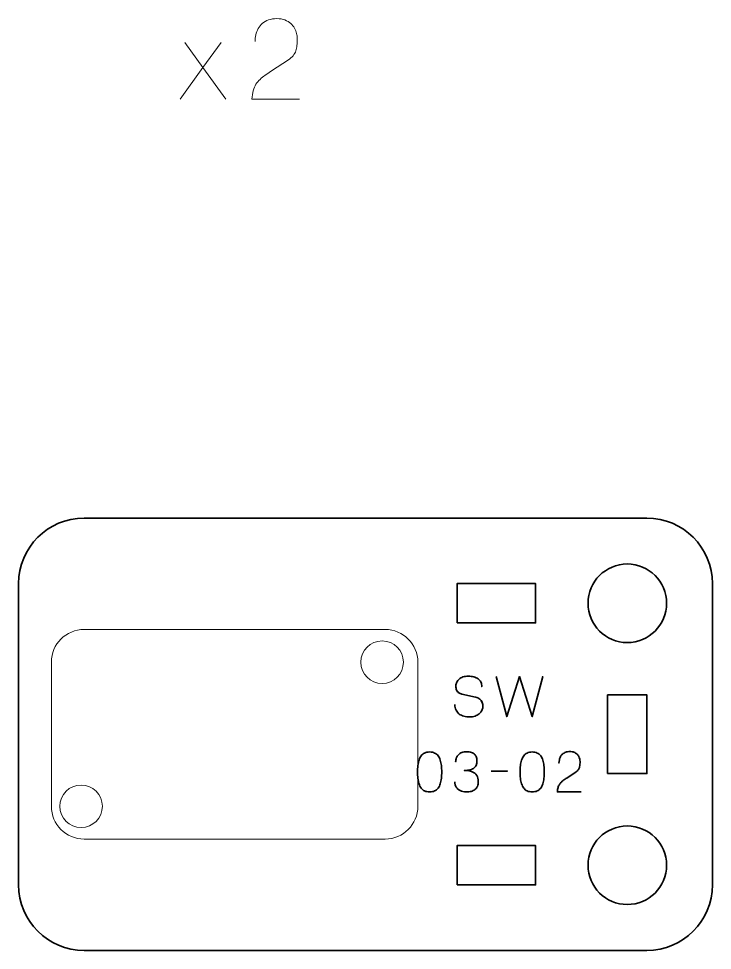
# Model space of a CAD drawing. Header units: centimetres. Extents: x -40 to 171, y -20 to 141.
# Drawn here: x 152.85 to 158.15, y 95.5 to 102.61 of the extents above; entities that cross this region are included whole.
import ezdxf

# ---------------------------------------------------------------- set-up
doc = ezdxf.new("R2010")
doc.units = ezdxf.units.CM
doc.header["$MEASUREMENT"] = 0
doc.layers.add('Layer 1', color=7, linetype='Continuous')

msp = doc.modelspace()

# ---------------------------------------------------------------- linework, layer by layer
at = {"layer": 'Layer 1', "color": 250, "lineweight": 35}
for points in [[(156.2, 98), (156.8, 98), (156.8, 98.3), (156.2, 98.3), (156.2, 98)], [(157.35, 96.85), (157.65, 96.85), (157.65, 97.45), (157.35, 97.45), (157.35, 96.85)], [(156.2, 96), (156.8, 96), (156.8, 96.3), (156.2, 96.3), (156.2, 96)]]:
    msp.add_lwpolyline(points, close=True, dxfattribs=at)
for centre in [(157.5, 98.15), (157.5, 96.15)]:
    msp.add_ellipse(centre, major_axis=(0, 0.3), ratio=1, dxfattribs=at)
at = {"layer": 'Layer 1', "color": 250, "lineweight": 20}
for centre in [(155.6272, 97.7), (153.3272, 96.6)]:
    msp.add_ellipse(centre, major_axis=(0, 0.1625), ratio=1, dxfattribs=at)
at = {"layer": 'Layer 1', "color": 30, "lineweight": 9}
for points, knots in [([(154.99604, 101.9982), (154.99604, 101.9982), (154.63282, 101.9982), (154.63282, 101.9982), (154.63282, 101.9982), (154.63353, 102.02275), (154.63663, 102.04448), (154.64185, 102.06311), (154.64185, 102.06311), (154.64721, 102.08174), (154.65441, 102.09811), (154.6633, 102.11222), (154.6633, 102.11222), (154.67233, 102.12633), (154.68263, 102.13889), (154.69435, 102.1499), (154.69435, 102.1499), (154.70606, 102.16104), (154.71862, 102.1712), (154.73216, 102.1808), (154.73216, 102.1808), (154.74571, 102.19025), (154.75968, 102.19971), (154.77421, 102.20902), (154.77421, 102.20902), (154.77421, 102.20902), (154.91899, 102.30554), (154.91899, 102.30554), (154.91899, 102.30554), (154.93381, 102.31598), (154.94538, 102.32741), (154.95357, 102.33969), (154.95357, 102.33969), (154.96189, 102.35197), (154.96768, 102.36495), (154.97121, 102.37864), (154.97121, 102.37864), (154.97459, 102.39218), (154.97671, 102.40615), (154.97742, 102.42026), (154.97742, 102.42026), (154.97812, 102.43452), (154.9784, 102.44877), (154.97826, 102.46302), (154.97826, 102.46302), (154.97826, 102.47473), (154.97671, 102.48729), (154.97361, 102.50084), (154.97361, 102.50084), (154.97036, 102.51425), (154.96528, 102.52765), (154.95808, 102.54092), (154.95808, 102.54092), (154.95089, 102.55418), (154.94129, 102.56632), (154.9293, 102.57732), (154.9293, 102.57732), (154.9173, 102.58819), (154.90248, 102.59694), (154.88485, 102.60357), (154.88485, 102.60357), (154.86721, 102.6102), (154.84646, 102.61359), (154.82247, 102.61373), (154.82247, 102.61373), (154.79834, 102.61359), (154.77704, 102.6102), (154.75869, 102.60371), (154.75869, 102.60371), (154.74035, 102.59722), (154.72468, 102.58819), (154.7117, 102.57676), (154.7117, 102.57676), (154.69872, 102.56533), (154.68828, 102.55206), (154.68009, 102.53725), (154.68009, 102.53725), (154.67191, 102.52243), (154.66598, 102.50663), (154.66217, 102.48997), (154.66217, 102.48997), (154.65836, 102.47332), (154.65653, 102.45639), (154.65653, 102.43932), (154.65653, 102.43932), (154.65653, 102.45639), (154.65836, 102.47332), (154.66217, 102.48997), (154.66217, 102.48997), (154.66598, 102.50663), (154.67191, 102.52243), (154.68009, 102.53725), (154.68009, 102.53725), (154.68828, 102.55206), (154.69872, 102.56533), (154.7117, 102.57676), (154.7117, 102.57676), (154.72468, 102.58819), (154.74035, 102.59722), (154.75869, 102.60371), (154.75869, 102.60371), (154.77704, 102.6102), (154.79834, 102.61359), (154.82247, 102.61373), (154.82247, 102.61373), (154.84646, 102.61359), (154.86721, 102.6102), (154.88485, 102.60357), (154.88485, 102.60357), (154.90248, 102.59694), (154.9173, 102.58819), (154.9293, 102.57732), (154.9293, 102.57732), (154.94129, 102.56632), (154.95089, 102.55418), (154.95808, 102.54092), (154.95808, 102.54092), (154.96528, 102.52765), (154.97036, 102.51425), (154.97361, 102.50084), (154.97361, 102.50084), (154.97671, 102.48729), (154.97826, 102.47473), (154.97826, 102.46302), (154.97826, 102.46302), (154.9784, 102.44877), (154.97812, 102.43452), (154.97742, 102.42026), (154.97742, 102.42026), (154.97671, 102.40615), (154.97459, 102.39218), (154.97121, 102.37864), (154.97121, 102.37864), (154.96768, 102.36495), (154.96189, 102.35197), (154.95357, 102.33969), (154.95357, 102.33969), (154.94538, 102.32741), (154.93381, 102.31598), (154.91899, 102.30554), (154.91899, 102.30554), (154.91899, 102.30554), (154.77421, 102.20902), (154.77421, 102.20902), (154.77421, 102.20902), (154.75968, 102.19971), (154.74571, 102.19025), (154.73216, 102.1808), (154.73216, 102.1808), (154.71862, 102.1712), (154.70606, 102.16104), (154.69435, 102.1499), (154.69435, 102.1499), (154.68263, 102.13889), (154.67233, 102.12633), (154.6633, 102.11222), (154.6633, 102.11222), (154.65441, 102.09811), (154.64721, 102.08174), (154.64185, 102.06311), (154.64185, 102.06311), (154.63663, 102.04448), (154.63353, 102.02275), (154.63282, 101.9982), (154.63282, 101.9982), (154.63282, 101.9982), (154.99604, 101.9982), (154.99604, 101.9982)], [0, 0, 0, 0, 0.0238095, 0.0238095, 0.0238095, 0.0238095, 0.047619, 0.047619, 0.047619, 0.047619, 0.0714286, 0.0714286, 0.0714286, 0.0714286, 0.0952381, 0.0952381, 0.0952381, 0.0952381, 0.1190476, 0.1190476, 0.1190476, 0.1190476, 0.1428571, 0.1428571, 0.1428571, 0.1428571, 0.1666667, 0.1666667, 0.1666667, 0.1666667, 0.1904762, 0.1904762, 0.1904762, 0.1904762, 0.2142857, 0.2142857, 0.2142857, 0.2142857, 0.2380952, 0.2380952, 0.2380952, 0.2380952, 0.2619048, 0.2619048, 0.2619048, 0.2619048, 0.2857143, 0.2857143, 0.2857143, 0.2857143, 0.3095238, 0.3095238, 0.3095238, 0.3095238, 0.3333333, 0.3333333, 0.3333333, 0.3333333, 0.3571429, 0.3571429, 0.3571429, 0.3571429, 0.3809524, 0.3809524, 0.3809524, 0.3809524, 0.4047619, 0.4047619, 0.4047619, 0.4047619, 0.4285714, 0.4285714, 0.4285714, 0.4285714, 0.452381, 0.452381, 0.452381, 0.452381, 0.4761905, 0.4761905, 0.4761905, 0.4761905, 0.5, 0.5, 0.5, 0.5, 0.5238095, 0.5238095, 0.5238095, 0.5238095, 0.547619, 0.547619, 0.547619, 0.547619, 0.5714286, 0.5714286, 0.5714286, 0.5714286, 0.5952381, 0.5952381, 0.5952381, 0.5952381, 0.6190476, 0.6190476, 0.6190476, 0.6190476, 0.6428571, 0.6428571, 0.6428571, 0.6428571, 0.6666667, 0.6666667, 0.6666667, 0.6666667, 0.6904762, 0.6904762, 0.6904762, 0.6904762, 0.7142857, 0.7142857, 0.7142857, 0.7142857, 0.7380952, 0.7380952, 0.7380952, 0.7380952, 0.7619048, 0.7619048, 0.7619048, 0.7619048, 0.7857143, 0.7857143, 0.7857143, 0.7857143, 0.8095238, 0.8095238, 0.8095238, 0.8095238, 0.8333333, 0.8333333, 0.8333333, 0.8333333, 0.8571429, 0.8571429, 0.8571429, 0.8571429, 0.8809524, 0.8809524, 0.8809524, 0.8809524, 0.9047619, 0.9047619, 0.9047619, 0.9047619, 0.9285714, 0.9285714, 0.9285714, 0.9285714, 0.952381, 0.952381, 0.952381, 0.952381, 0.9761905, 0.9761905, 0.9761905, 0.9761905, 1, 1, 1, 1]), ([(154.08333, 101.9982), (154.08333, 101.9982), (154.25774, 102.24035), (154.25774, 102.24035), (154.25774, 102.24035), (154.25774, 102.24035), (154.11889, 102.43254), (154.11889, 102.43254), (154.11889, 102.43254), (154.11889, 102.43254), (154.25774, 102.24035), (154.25774, 102.24035), (154.25774, 102.24035), (154.25774, 102.24035), (154.39744, 102.43254), (154.39744, 102.43254), (154.39744, 102.43254), (154.39744, 102.43254), (154.25774, 102.24035), (154.25774, 102.24035), (154.25774, 102.24035), (154.25774, 102.24035), (154.43301, 101.9982), (154.43301, 101.9982), (154.43301, 101.9982), (154.43301, 101.9982), (154.25774, 102.24035), (154.25774, 102.24035), (154.25774, 102.24035), (154.25774, 102.24035), (154.08333, 101.9982), (154.08333, 101.9982)], [0, 0, 0, 0, 0.125, 0.125, 0.125, 0.125, 0.25, 0.25, 0.25, 0.25, 0.375, 0.375, 0.375, 0.375, 0.5, 0.5, 0.5, 0.5, 0.625, 0.625, 0.625, 0.625, 0.75, 0.75, 0.75, 0.75, 0.875, 0.875, 0.875, 0.875, 1, 1, 1, 1])]:
    msp.add_open_spline(points, degree=3, knots=knots, dxfattribs=at)
at = {"layer": 'Layer 1', "color": 250, "lineweight": 35}
msp.add_open_spline([(152.85, 96), (152.85, 96), (152.85, 98.3), (152.85, 98.3), (152.85, 98.3), (152.85, 98.57609), (153.07391, 98.8), (153.35, 98.8), (153.35, 98.8), (153.35, 98.8), (157.65, 98.8), (157.65, 98.8), (157.65, 98.8), (157.92609, 98.8), (158.15, 98.57609), (158.15, 98.3), (158.15, 98.3), (158.15, 98.3), (158.15, 96), (158.15, 96), (158.15, 96), (158.15, 95.72391), (157.92609, 95.5), (157.65, 95.5), (157.65, 95.5), (157.65, 95.5), (153.35, 95.5), (153.35, 95.5), (153.35, 95.5), (153.07391, 95.5), (152.85, 95.72391), (152.85, 96)], degree=3, knots=[0, 0, 0, 0, 0.125, 0.125, 0.125, 0.125, 0.25, 0.25, 0.25, 0.25, 0.375, 0.375, 0.375, 0.375, 0.5, 0.5, 0.5, 0.5, 0.625, 0.625, 0.625, 0.625, 0.75, 0.75, 0.75, 0.75, 0.875, 0.875, 0.875, 0.875, 1, 1, 1, 1], dxfattribs=at)
at = {"layer": 'Layer 1', "color": 30, "lineweight": 20}
msp.add_open_spline([(153.35, 96.35), (153.21195, 96.35), (153.1, 96.46195), (153.1, 96.6), (153.1, 96.6), (153.1, 96.6), (153.1, 97.7), (153.1, 97.7), (153.1, 97.7), (153.1, 97.83805), (153.21195, 97.95), (153.35, 97.95), (153.35, 97.95), (153.35, 97.95), (155.65, 97.95), (155.65, 97.95), (155.65, 97.95), (155.78805, 97.95), (155.9, 97.83805), (155.9, 97.7), (155.9, 97.7), (155.9, 97.7), (155.9, 96.6), (155.9, 96.6), (155.9, 96.6), (155.9, 96.46195), (155.78805, 96.35), (155.65, 96.35), (155.65, 96.35), (155.65, 96.35), (153.35, 96.35), (153.35, 96.35)], degree=3, knots=[0, 0, 0, 0, 0.125, 0.125, 0.125, 0.125, 0.25, 0.25, 0.25, 0.25, 0.375, 0.375, 0.375, 0.375, 0.5, 0.5, 0.5, 0.5, 0.625, 0.625, 0.625, 0.625, 0.75, 0.75, 0.75, 0.75, 0.875, 0.875, 0.875, 0.875, 1, 1, 1, 1], dxfattribs=at)
at = {"layer": 'Layer 1', "color": 30, "lineweight": 35}
for points, knots in [([(156.18296, 97.37737), (156.1831, 97.3605), (156.18606, 97.34604), (156.19199, 97.33397), (156.19199, 97.33397), (156.19785, 97.32198), (156.20603, 97.31217), (156.21633, 97.30455), (156.21633, 97.30455), (156.2267, 97.297), (156.23863, 97.29143), (156.2521, 97.28783), (156.2521, 97.28783), (156.26551, 97.2843), (156.2799, 97.28254), (156.29514, 97.28254), (156.29514, 97.28254), (156.31052, 97.28261), (156.32435, 97.28487), (156.3367, 97.28917), (156.3367, 97.28917), (156.34898, 97.29348), (156.35949, 97.29926), (156.36831, 97.30653), (156.36831, 97.30653), (156.37706, 97.3138), (156.38383, 97.32191), (156.38863, 97.33094), (156.38863, 97.33094), (156.39343, 97.33997), (156.39597, 97.34921), (156.39632, 97.35874), (156.39632, 97.35874), (156.39674, 97.37123), (156.39491, 97.38266), (156.39089, 97.39296), (156.39089, 97.39296), (156.38686, 97.40326), (156.38065, 97.41187), (156.37226, 97.41892), (156.37226, 97.41892), (156.36393, 97.42598), (156.35342, 97.43092), (156.34086, 97.43367), (156.34086, 97.43367), (156.34086, 97.43367), (156.23715, 97.45611), (156.23715, 97.45611), (156.23715, 97.45611), (156.22741, 97.45815), (156.21901, 97.46161), (156.2121, 97.46641), (156.2121, 97.46641), (156.20518, 97.47127), (156.19982, 97.47798), (156.19615, 97.48659), (156.19615, 97.48659), (156.19248, 97.49512), (156.19058, 97.50599), (156.19058, 97.51918), (156.19058, 97.51918), (156.19058, 97.5292), (156.19263, 97.53865), (156.19679, 97.54754), (156.19679, 97.54754), (156.20088, 97.55643), (156.20695, 97.56427), (156.21492, 97.57118), (156.21492, 97.57118), (156.22289, 97.57802), (156.23277, 97.58339), (156.24448, 97.58727), (156.24448, 97.58727), (156.25627, 97.59122), (156.26974, 97.59319), (156.28498, 97.59326), (156.28498, 97.59326), (156.30029, 97.59326), (156.31433, 97.5915), (156.32717, 97.58797), (156.32717, 97.58797), (156.33994, 97.58444), (156.35102, 97.57936), (156.36033, 97.57259), (156.36033, 97.57259), (156.36965, 97.56582), (156.37684, 97.55749), (156.38178, 97.54776), (156.38178, 97.54776), (156.38672, 97.53795), (156.38905, 97.52673), (156.3887, 97.5141), (156.3887, 97.5141), (156.38905, 97.52673), (156.38672, 97.53795), (156.38178, 97.54776), (156.38178, 97.54776), (156.37684, 97.55749), (156.36965, 97.56582), (156.36033, 97.57259), (156.36033, 97.57259), (156.35102, 97.57936), (156.33994, 97.58444), (156.32717, 97.58797), (156.32717, 97.58797), (156.31433, 97.5915), (156.30029, 97.59326), (156.28498, 97.59326), (156.28498, 97.59326), (156.26974, 97.59319), (156.25627, 97.59122), (156.24448, 97.58727), (156.24448, 97.58727), (156.23277, 97.58339), (156.22289, 97.57802), (156.21492, 97.57118), (156.21492, 97.57118), (156.20695, 97.56427), (156.20088, 97.55643), (156.19679, 97.54754), (156.19679, 97.54754), (156.19263, 97.53865), (156.19058, 97.5292), (156.19058, 97.51918), (156.19058, 97.51918), (156.19058, 97.50599), (156.19241, 97.49512), (156.19594, 97.48666), (156.19594, 97.48666), (156.19954, 97.47812), (156.20483, 97.47149), (156.21175, 97.46662), (156.21175, 97.46662), (156.21866, 97.46182), (156.22713, 97.45829), (156.23715, 97.45611), (156.23715, 97.45611), (156.23715, 97.45611), (156.34086, 97.43367), (156.34086, 97.43367), (156.34086, 97.43367), (156.3537, 97.43092), (156.36429, 97.42598), (156.37261, 97.41892), (156.37261, 97.41892), (156.38101, 97.41187), (156.38715, 97.40326), (156.3911, 97.39296), (156.3911, 97.39296), (156.39498, 97.38266), (156.39674, 97.37123), (156.39632, 97.35874), (156.39632, 97.35874), (156.39597, 97.34921), (156.39343, 97.33997), (156.38863, 97.33094), (156.38863, 97.33094), (156.38383, 97.32191), (156.37706, 97.3138), (156.36831, 97.30653), (156.36831, 97.30653), (156.35949, 97.29926), (156.34898, 97.29348), (156.3367, 97.28917), (156.3367, 97.28917), (156.32435, 97.28487), (156.31052, 97.28261), (156.29514, 97.28254), (156.29514, 97.28254), (156.2799, 97.28254), (156.26551, 97.2843), (156.2521, 97.28783), (156.2521, 97.28783), (156.23863, 97.29143), (156.2267, 97.297), (156.21633, 97.30455), (156.21633, 97.30455), (156.20603, 97.31217), (156.19785, 97.32198), (156.19199, 97.33397), (156.19199, 97.33397), (156.18606, 97.34604), (156.1831, 97.3605), (156.18296, 97.37737)], [0, 0, 0, 0, 0.0217391, 0.0217391, 0.0217391, 0.0217391, 0.0434783, 0.0434783, 0.0434783, 0.0434783, 0.0652174, 0.0652174, 0.0652174, 0.0652174, 0.0869565, 0.0869565, 0.0869565, 0.0869565, 0.1086957, 0.1086957, 0.1086957, 0.1086957, 0.1304348, 0.1304348, 0.1304348, 0.1304348, 0.1521739, 0.1521739, 0.1521739, 0.1521739, 0.173913, 0.173913, 0.173913, 0.173913, 0.1956522, 0.1956522, 0.1956522, 0.1956522, 0.2173913, 0.2173913, 0.2173913, 0.2173913, 0.2391304, 0.2391304, 0.2391304, 0.2391304, 0.2608696, 0.2608696, 0.2608696, 0.2608696, 0.2826087, 0.2826087, 0.2826087, 0.2826087, 0.3043478, 0.3043478, 0.3043478, 0.3043478, 0.326087, 0.326087, 0.326087, 0.326087, 0.3478261, 0.3478261, 0.3478261, 0.3478261, 0.3695652, 0.3695652, 0.3695652, 0.3695652, 0.3913043, 0.3913043, 0.3913043, 0.3913043, 0.4130435, 0.4130435, 0.4130435, 0.4130435, 0.4347826, 0.4347826, 0.4347826, 0.4347826, 0.4565217, 0.4565217, 0.4565217, 0.4565217, 0.4782609, 0.4782609, 0.4782609, 0.4782609, 0.5, 0.5, 0.5, 0.5, 0.5217391, 0.5217391, 0.5217391, 0.5217391, 0.5434783, 0.5434783, 0.5434783, 0.5434783, 0.5652174, 0.5652174, 0.5652174, 0.5652174, 0.5869565, 0.5869565, 0.5869565, 0.5869565, 0.6086957, 0.6086957, 0.6086957, 0.6086957, 0.6304348, 0.6304348, 0.6304348, 0.6304348, 0.6521739, 0.6521739, 0.6521739, 0.6521739, 0.673913, 0.673913, 0.673913, 0.673913, 0.6956522, 0.6956522, 0.6956522, 0.6956522, 0.7173913, 0.7173913, 0.7173913, 0.7173913, 0.7391304, 0.7391304, 0.7391304, 0.7391304, 0.7608696, 0.7608696, 0.7608696, 0.7608696, 0.7826087, 0.7826087, 0.7826087, 0.7826087, 0.8043478, 0.8043478, 0.8043478, 0.8043478, 0.826087, 0.826087, 0.826087, 0.826087, 0.8478261, 0.8478261, 0.8478261, 0.8478261, 0.8695652, 0.8695652, 0.8695652, 0.8695652, 0.8913043, 0.8913043, 0.8913043, 0.8913043, 0.9130435, 0.9130435, 0.9130435, 0.9130435, 0.9347826, 0.9347826, 0.9347826, 0.9347826, 0.9565217, 0.9565217, 0.9565217, 0.9565217, 0.9782609, 0.9782609, 0.9782609, 0.9782609, 1, 1, 1, 1]), ([(156.49919, 97.5903), (156.49919, 97.5903), (156.57962, 97.28508), (156.57962, 97.28508), (156.57962, 97.28508), (156.57962, 97.28508), (156.67656, 97.5903), (156.67656, 97.5903), (156.67656, 97.5903), (156.67656, 97.5903), (156.77351, 97.28508), (156.77351, 97.28508), (156.77351, 97.28508), (156.77351, 97.28508), (156.85394, 97.5903), (156.85394, 97.5903), (156.85394, 97.5903), (156.85394, 97.5903), (156.77351, 97.28508), (156.77351, 97.28508), (156.77351, 97.28508), (156.77351, 97.28508), (156.67656, 97.5903), (156.67656, 97.5903), (156.67656, 97.5903), (156.67656, 97.5903), (156.57962, 97.28508), (156.57962, 97.28508), (156.57962, 97.28508), (156.57962, 97.28508), (156.49919, 97.5903), (156.49919, 97.5903)], [0, 0, 0, 0, 0.125, 0.125, 0.125, 0.125, 0.25, 0.25, 0.25, 0.25, 0.375, 0.375, 0.375, 0.375, 0.5, 0.5, 0.5, 0.5, 0.625, 0.625, 0.625, 0.625, 0.75, 0.75, 0.75, 0.75, 0.875, 0.875, 0.875, 0.875, 1, 1, 1, 1]), ([(155.99014, 96.70977), (156.00495, 96.70984), (156.01772, 96.71245), (156.02838, 96.71753), (156.02838, 96.71753), (156.03896, 96.72261), (156.04778, 96.72988), (156.05483, 96.73912), (156.05483, 96.73912), (156.06182, 96.74843), (156.06732, 96.75944), (156.07141, 96.77214), (156.07141, 96.77214), (156.07544, 96.78484), (156.07833, 96.79874), (156.07995, 96.81398), (156.07995, 96.81398), (156.08165, 96.82922), (156.08249, 96.84524), (156.08242, 96.86217), (156.08242, 96.86217), (156.08249, 96.87903), (156.08165, 96.89505), (156.07995, 96.91022), (156.07995, 96.91022), (156.07833, 96.92539), (156.07544, 96.93936), (156.07141, 96.95206), (156.07141, 96.95206), (156.06732, 96.96469), (156.06182, 96.97569), (156.05483, 96.98508), (156.05483, 96.98508), (156.04778, 96.99439), (156.03896, 97.00166), (156.02838, 97.00674), (156.02838, 97.00674), (156.01772, 97.01189), (156.00495, 97.0145), (155.99014, 97.01457), (155.99014, 97.01457), (155.97532, 97.0145), (155.96255, 97.01189), (155.95189, 97.00674), (155.95189, 97.00674), (155.94131, 97.00166), (155.93249, 96.99439), (155.92544, 96.98508), (155.92544, 96.98508), (155.91845, 96.97569), (155.91295, 96.96469), (155.90886, 96.95206), (155.90886, 96.95206), (155.90483, 96.93936), (155.90194, 96.92539), (155.90032, 96.91022), (155.90032, 96.91022), (155.89863, 96.89505), (155.89778, 96.87903), (155.89785, 96.86217), (155.89785, 96.86217), (155.89778, 96.84524), (155.89863, 96.82922), (155.90032, 96.81398), (155.90032, 96.81398), (155.90194, 96.79874), (155.90483, 96.78484), (155.90886, 96.77214), (155.90886, 96.77214), (155.91295, 96.75944), (155.91845, 96.74843), (155.92544, 96.73912), (155.92544, 96.73912), (155.93249, 96.72988), (155.94131, 96.72261), (155.95189, 96.71753), (155.95189, 96.71753), (155.96255, 96.71245), (155.97532, 96.70984), (155.99014, 96.70977)], [0, 0, 0, 0, 0.05, 0.05, 0.05, 0.05, 0.1, 0.1, 0.1, 0.1, 0.15, 0.15, 0.15, 0.15, 0.2, 0.2, 0.2, 0.2, 0.25, 0.25, 0.25, 0.25, 0.3, 0.3, 0.3, 0.3, 0.35, 0.35, 0.35, 0.35, 0.4, 0.4, 0.4, 0.4, 0.45, 0.45, 0.45, 0.45, 0.5, 0.5, 0.5, 0.5, 0.55, 0.55, 0.55, 0.55, 0.6, 0.6, 0.6, 0.6, 0.65, 0.65, 0.65, 0.65, 0.7, 0.7, 0.7, 0.7, 0.75, 0.75, 0.75, 0.75, 0.8, 0.8, 0.8, 0.8, 0.85, 0.85, 0.85, 0.85, 0.9, 0.9, 0.9, 0.9, 0.95, 0.95, 0.95, 0.95, 1, 1, 1, 1]), ([(155.99014, 96.70977), (156.00495, 96.70984), (156.01772, 96.71245), (156.02838, 96.71753), (156.02838, 96.71753), (156.03896, 96.72261), (156.04778, 96.72988), (156.05483, 96.73912), (156.05483, 96.73912), (156.06182, 96.74843), (156.06732, 96.75944), (156.07141, 96.77214), (156.07141, 96.77214), (156.07544, 96.78484), (156.07833, 96.79874), (156.07995, 96.81398), (156.07995, 96.81398), (156.08165, 96.82922), (156.08249, 96.84524), (156.08242, 96.86217), (156.08242, 96.86217), (156.08249, 96.87903), (156.08165, 96.89505), (156.07995, 96.91022), (156.07995, 96.91022), (156.07833, 96.92539), (156.07544, 96.93936), (156.07141, 96.95206), (156.07141, 96.95206), (156.06732, 96.96469), (156.06182, 96.97569), (156.05483, 96.98508), (156.05483, 96.98508), (156.04778, 96.99439), (156.03896, 97.00166), (156.02838, 97.00674), (156.02838, 97.00674), (156.01772, 97.01189), (156.00495, 97.0145), (155.99014, 97.01457), (155.99014, 97.01457), (155.97532, 97.0145), (155.96255, 97.01189), (155.95189, 97.00674), (155.95189, 97.00674), (155.94131, 97.00166), (155.93249, 96.99439), (155.92544, 96.98508), (155.92544, 96.98508), (155.91845, 96.97569), (155.91295, 96.96469), (155.90886, 96.95206), (155.90886, 96.95206), (155.90483, 96.93936), (155.90194, 96.92539), (155.90032, 96.91022), (155.90032, 96.91022), (155.89863, 96.89505), (155.89778, 96.87903), (155.89785, 96.86217), (155.89785, 96.86217), (155.89778, 96.84524), (155.89863, 96.82922), (155.90032, 96.81398), (155.90032, 96.81398), (155.90194, 96.79874), (155.90483, 96.78484), (155.90886, 96.77214), (155.90886, 96.77214), (155.91295, 96.75944), (155.91845, 96.74843), (155.92544, 96.73912), (155.92544, 96.73912), (155.93249, 96.72988), (155.94131, 96.72261), (155.95189, 96.71753), (155.95189, 96.71753), (155.96255, 96.71245), (155.97532, 96.70984), (155.99014, 96.70977)], [0, 0, 0, 0, 0.05, 0.05, 0.05, 0.05, 0.1, 0.1, 0.1, 0.1, 0.15, 0.15, 0.15, 0.15, 0.2, 0.2, 0.2, 0.2, 0.25, 0.25, 0.25, 0.25, 0.3, 0.3, 0.3, 0.3, 0.35, 0.35, 0.35, 0.35, 0.4, 0.4, 0.4, 0.4, 0.45, 0.45, 0.45, 0.45, 0.5, 0.5, 0.5, 0.5, 0.55, 0.55, 0.55, 0.55, 0.6, 0.6, 0.6, 0.6, 0.65, 0.65, 0.65, 0.65, 0.7, 0.7, 0.7, 0.7, 0.75, 0.75, 0.75, 0.75, 0.8, 0.8, 0.8, 0.8, 0.85, 0.85, 0.85, 0.85, 0.9, 0.9, 0.9, 0.9, 0.95, 0.95, 0.95, 0.95, 1, 1, 1, 1]), ([(156.18275, 96.78639), (156.18282, 96.77115), (156.18635, 96.75789), (156.19333, 96.74639), (156.19333, 96.74639), (156.20032, 96.73496), (156.21027, 96.726), (156.22325, 96.71958), (156.22325, 96.71958), (156.23623, 96.71316), (156.25182, 96.70991), (156.26996, 96.70977), (156.26996, 96.70977), (156.28357, 96.70977), (156.29592, 96.71118), (156.30714, 96.71414), (156.30714, 96.71414), (156.31829, 96.71711), (156.32788, 96.72169), (156.336, 96.72797), (156.336, 96.72797), (156.34411, 96.73425), (156.35032, 96.74237), (156.35476, 96.75224), (156.35476, 96.75224), (156.35914, 96.76219), (156.36132, 96.77412), (156.36139, 96.78809), (156.36139, 96.78809), (156.36147, 96.80671), (156.35766, 96.82245), (156.35011, 96.83522), (156.35011, 96.83522), (156.34256, 96.84799), (156.33084, 96.85758), (156.31511, 96.86414), (156.31511, 96.86414), (156.29938, 96.87071), (156.2792, 96.87402), (156.25472, 96.87402), (156.25472, 96.87402), (156.27299, 96.87395), (156.2883, 96.87564), (156.30079, 96.8791), (156.30079, 96.8791), (156.31321, 96.88256), (156.32315, 96.88743), (156.33063, 96.89378), (156.33063, 96.89378), (156.33811, 96.90006), (156.34354, 96.90754), (156.34679, 96.91614), (156.34679, 96.91614), (156.35011, 96.92468), (156.35173, 96.93406), (156.35166, 96.94429), (156.35166, 96.94429), (156.35173, 96.95453), (156.35032, 96.96398), (156.3475, 96.97273), (156.3475, 96.97273), (156.34474, 96.98148), (156.34023, 96.98917), (156.33409, 96.99573), (156.33409, 96.99573), (156.32795, 97.00229), (156.31984, 97.00744), (156.30989, 97.01111), (156.30989, 97.01111), (156.29987, 97.01478), (156.28766, 97.01661), (156.27334, 97.01668), (156.27334, 97.01668), (156.25909, 97.01661), (156.2466, 97.0145), (156.23602, 97.0104), (156.23602, 97.0104), (156.22536, 97.00631), (156.21662, 97.00074), (156.20956, 96.99361), (156.20956, 96.99361), (156.20258, 96.98649), (156.19735, 96.97837), (156.1939, 96.9692), (156.1939, 96.9692), (156.19037, 96.96003), (156.18868, 96.95029), (156.18868, 96.94006), (156.18868, 96.94006), (156.18868, 96.95029), (156.19037, 96.96003), (156.1939, 96.9692), (156.1939, 96.9692), (156.19735, 96.97837), (156.20258, 96.98649), (156.20956, 96.99361), (156.20956, 96.99361), (156.21662, 97.00074), (156.22536, 97.00631), (156.23602, 97.0104), (156.23602, 97.0104), (156.2466, 97.0145), (156.25909, 97.01661), (156.27334, 97.01668), (156.27334, 97.01668), (156.28766, 97.01661), (156.29987, 97.01478), (156.30989, 97.01111), (156.30989, 97.01111), (156.31984, 97.00744), (156.32795, 97.00229), (156.33409, 96.99573), (156.33409, 96.99573), (156.34023, 96.98917), (156.34474, 96.98148), (156.3475, 96.97273), (156.3475, 96.97273), (156.35032, 96.96398), (156.35173, 96.95453), (156.35166, 96.94429), (156.35166, 96.94429), (156.35173, 96.93406), (156.35011, 96.92468), (156.34679, 96.91614), (156.34679, 96.91614), (156.34354, 96.90754), (156.33811, 96.90006), (156.33063, 96.89378), (156.33063, 96.89378), (156.32315, 96.88743), (156.31321, 96.88256), (156.30079, 96.8791), (156.30079, 96.8791), (156.2883, 96.87564), (156.27299, 96.87395), (156.25472, 96.87402), (156.25472, 96.87402), (156.2792, 96.87402), (156.29938, 96.87071), (156.31511, 96.86414), (156.31511, 96.86414), (156.33084, 96.85758), (156.34256, 96.84799), (156.35011, 96.83522), (156.35011, 96.83522), (156.35766, 96.82245), (156.36147, 96.80671), (156.36139, 96.78809), (156.36139, 96.78809), (156.36132, 96.77412), (156.35914, 96.76219), (156.35476, 96.75224), (156.35476, 96.75224), (156.35032, 96.74237), (156.34411, 96.73425), (156.336, 96.72797), (156.336, 96.72797), (156.32788, 96.72169), (156.31829, 96.71711), (156.30714, 96.71414), (156.30714, 96.71414), (156.29592, 96.71118), (156.28357, 96.70977), (156.26996, 96.70977), (156.26996, 96.70977), (156.25182, 96.70991), (156.23623, 96.71316), (156.22325, 96.71958), (156.22325, 96.71958), (156.21027, 96.726), (156.20032, 96.73496), (156.19333, 96.74639), (156.19333, 96.74639), (156.18635, 96.75789), (156.18282, 96.77115), (156.18275, 96.78639)], [0, 0, 0, 0, 0.0227273, 0.0227273, 0.0227273, 0.0227273, 0.0454545, 0.0454545, 0.0454545, 0.0454545, 0.0681818, 0.0681818, 0.0681818, 0.0681818, 0.0909091, 0.0909091, 0.0909091, 0.0909091, 0.1136364, 0.1136364, 0.1136364, 0.1136364, 0.1363636, 0.1363636, 0.1363636, 0.1363636, 0.1590909, 0.1590909, 0.1590909, 0.1590909, 0.1818182, 0.1818182, 0.1818182, 0.1818182, 0.2045455, 0.2045455, 0.2045455, 0.2045455, 0.2272727, 0.2272727, 0.2272727, 0.2272727, 0.25, 0.25, 0.25, 0.25, 0.2727273, 0.2727273, 0.2727273, 0.2727273, 0.2954545, 0.2954545, 0.2954545, 0.2954545, 0.3181818, 0.3181818, 0.3181818, 0.3181818, 0.3409091, 0.3409091, 0.3409091, 0.3409091, 0.3636364, 0.3636364, 0.3636364, 0.3636364, 0.3863636, 0.3863636, 0.3863636, 0.3863636, 0.4090909, 0.4090909, 0.4090909, 0.4090909, 0.4318182, 0.4318182, 0.4318182, 0.4318182, 0.4545455, 0.4545455, 0.4545455, 0.4545455, 0.4772727, 0.4772727, 0.4772727, 0.4772727, 0.5, 0.5, 0.5, 0.5, 0.5227273, 0.5227273, 0.5227273, 0.5227273, 0.5454545, 0.5454545, 0.5454545, 0.5454545, 0.5681818, 0.5681818, 0.5681818, 0.5681818, 0.5909091, 0.5909091, 0.5909091, 0.5909091, 0.6136364, 0.6136364, 0.6136364, 0.6136364, 0.6363636, 0.6363636, 0.6363636, 0.6363636, 0.6590909, 0.6590909, 0.6590909, 0.6590909, 0.6818182, 0.6818182, 0.6818182, 0.6818182, 0.7045455, 0.7045455, 0.7045455, 0.7045455, 0.7272727, 0.7272727, 0.7272727, 0.7272727, 0.75, 0.75, 0.75, 0.75, 0.7727273, 0.7727273, 0.7727273, 0.7727273, 0.7954545, 0.7954545, 0.7954545, 0.7954545, 0.8181818, 0.8181818, 0.8181818, 0.8181818, 0.8409091, 0.8409091, 0.8409091, 0.8409091, 0.8636364, 0.8636364, 0.8636364, 0.8636364, 0.8863636, 0.8863636, 0.8863636, 0.8863636, 0.9090909, 0.9090909, 0.9090909, 0.9090909, 0.9318182, 0.9318182, 0.9318182, 0.9318182, 0.9545455, 0.9545455, 0.9545455, 0.9545455, 0.9772727, 0.9772727, 0.9772727, 0.9772727, 1, 1, 1, 1]), ([(156.77372, 96.70977), (156.78853, 96.70984), (156.8013, 96.71245), (156.81196, 96.71753), (156.81196, 96.71753), (156.82254, 96.72261), (156.83136, 96.72988), (156.83841, 96.73912), (156.83841, 96.73912), (156.8454, 96.74843), (156.8509, 96.75944), (156.85499, 96.77214), (156.85499, 96.77214), (156.85902, 96.78484), (156.86191, 96.79874), (156.86353, 96.81398), (156.86353, 96.81398), (156.86523, 96.82922), (156.86607, 96.84524), (156.866, 96.86217), (156.866, 96.86217), (156.86607, 96.87903), (156.86523, 96.89505), (156.86353, 96.91022), (156.86353, 96.91022), (156.86191, 96.92539), (156.85902, 96.93936), (156.85499, 96.95206), (156.85499, 96.95206), (156.8509, 96.96469), (156.8454, 96.97569), (156.83841, 96.98508), (156.83841, 96.98508), (156.83136, 96.99439), (156.82254, 97.00166), (156.81196, 97.00674), (156.81196, 97.00674), (156.8013, 97.01189), (156.78853, 97.0145), (156.77372, 97.01457), (156.77372, 97.01457), (156.7589, 97.0145), (156.74613, 97.01189), (156.73547, 97.00674), (156.73547, 97.00674), (156.72489, 97.00166), (156.71607, 96.99439), (156.70902, 96.98508), (156.70902, 96.98508), (156.70203, 96.97569), (156.69653, 96.96469), (156.69244, 96.95206), (156.69244, 96.95206), (156.68841, 96.93936), (156.68552, 96.92539), (156.6839, 96.91022), (156.6839, 96.91022), (156.68221, 96.89505), (156.68136, 96.87903), (156.68143, 96.86217), (156.68143, 96.86217), (156.68136, 96.84524), (156.68221, 96.82922), (156.6839, 96.81398), (156.6839, 96.81398), (156.68552, 96.79874), (156.68841, 96.78484), (156.69244, 96.77214), (156.69244, 96.77214), (156.69653, 96.75944), (156.70203, 96.74843), (156.70902, 96.73912), (156.70902, 96.73912), (156.71607, 96.72988), (156.72489, 96.72261), (156.73547, 96.71753), (156.73547, 96.71753), (156.74613, 96.71245), (156.7589, 96.70984), (156.77372, 96.70977)], [0, 0, 0, 0, 0.05, 0.05, 0.05, 0.05, 0.1, 0.1, 0.1, 0.1, 0.15, 0.15, 0.15, 0.15, 0.2, 0.2, 0.2, 0.2, 0.25, 0.25, 0.25, 0.25, 0.3, 0.3, 0.3, 0.3, 0.35, 0.35, 0.35, 0.35, 0.4, 0.4, 0.4, 0.4, 0.45, 0.45, 0.45, 0.45, 0.5, 0.5, 0.5, 0.5, 0.55, 0.55, 0.55, 0.55, 0.6, 0.6, 0.6, 0.6, 0.65, 0.65, 0.65, 0.65, 0.7, 0.7, 0.7, 0.7, 0.75, 0.75, 0.75, 0.75, 0.8, 0.8, 0.8, 0.8, 0.85, 0.85, 0.85, 0.85, 0.9, 0.9, 0.9, 0.9, 0.95, 0.95, 0.95, 0.95, 1, 1, 1, 1]), ([(156.77372, 96.70977), (156.78853, 96.70984), (156.8013, 96.71245), (156.81196, 96.71753), (156.81196, 96.71753), (156.82254, 96.72261), (156.83136, 96.72988), (156.83841, 96.73912), (156.83841, 96.73912), (156.8454, 96.74843), (156.8509, 96.75944), (156.85499, 96.77214), (156.85499, 96.77214), (156.85902, 96.78484), (156.86191, 96.79874), (156.86353, 96.81398), (156.86353, 96.81398), (156.86523, 96.82922), (156.86607, 96.84524), (156.866, 96.86217), (156.866, 96.86217), (156.86607, 96.87903), (156.86523, 96.89505), (156.86353, 96.91022), (156.86353, 96.91022), (156.86191, 96.92539), (156.85902, 96.93936), (156.85499, 96.95206), (156.85499, 96.95206), (156.8509, 96.96469), (156.8454, 96.97569), (156.83841, 96.98508), (156.83841, 96.98508), (156.83136, 96.99439), (156.82254, 97.00166), (156.81196, 97.00674), (156.81196, 97.00674), (156.8013, 97.01189), (156.78853, 97.0145), (156.77372, 97.01457), (156.77372, 97.01457), (156.7589, 97.0145), (156.74613, 97.01189), (156.73547, 97.00674), (156.73547, 97.00674), (156.72489, 97.00166), (156.71607, 96.99439), (156.70902, 96.98508), (156.70902, 96.98508), (156.70203, 96.97569), (156.69653, 96.96469), (156.69244, 96.95206), (156.69244, 96.95206), (156.68841, 96.93936), (156.68552, 96.92539), (156.6839, 96.91022), (156.6839, 96.91022), (156.68221, 96.89505), (156.68136, 96.87903), (156.68143, 96.86217), (156.68143, 96.86217), (156.68136, 96.84524), (156.68221, 96.82922), (156.6839, 96.81398), (156.6839, 96.81398), (156.68552, 96.79874), (156.68841, 96.78484), (156.69244, 96.77214), (156.69244, 96.77214), (156.69653, 96.75944), (156.70203, 96.74843), (156.70902, 96.73912), (156.70902, 96.73912), (156.71607, 96.72988), (156.72489, 96.72261), (156.73547, 96.71753), (156.73547, 96.71753), (156.74613, 96.71245), (156.7589, 96.70984), (156.77372, 96.70977)], [0, 0, 0, 0, 0.05, 0.05, 0.05, 0.05, 0.1, 0.1, 0.1, 0.1, 0.15, 0.15, 0.15, 0.15, 0.2, 0.2, 0.2, 0.2, 0.25, 0.25, 0.25, 0.25, 0.3, 0.3, 0.3, 0.3, 0.35, 0.35, 0.35, 0.35, 0.4, 0.4, 0.4, 0.4, 0.45, 0.45, 0.45, 0.45, 0.5, 0.5, 0.5, 0.5, 0.55, 0.55, 0.55, 0.55, 0.6, 0.6, 0.6, 0.6, 0.65, 0.65, 0.65, 0.65, 0.7, 0.7, 0.7, 0.7, 0.75, 0.75, 0.75, 0.75, 0.8, 0.8, 0.8, 0.8, 0.85, 0.85, 0.85, 0.85, 0.9, 0.9, 0.9, 0.9, 0.95, 0.95, 0.95, 0.95, 1, 1, 1, 1]), ([(157.14794, 96.70977), (157.14794, 96.70977), (156.96633, 96.70977), (156.96633, 96.70977), (156.96633, 96.70977), (156.96668, 96.72205), (156.96823, 96.73291), (156.97085, 96.74223), (156.97085, 96.74223), (156.97353, 96.75154), (156.97712, 96.75972), (156.98157, 96.76678), (156.98157, 96.76678), (156.98609, 96.77383), (156.99124, 96.78011), (156.99709, 96.78562), (156.99709, 96.78562), (157.00295, 96.79119), (157.00923, 96.79627), (157.016, 96.80107), (157.016, 96.80107), (157.02277, 96.8058), (157.02976, 96.81052), (157.03703, 96.81518), (157.03703, 96.81518), (157.03703, 96.81518), (157.10942, 96.86344), (157.10942, 96.86344), (157.10942, 96.86344), (157.11682, 96.86866), (157.12261, 96.87437), (157.1267, 96.88051), (157.1267, 96.88051), (157.13086, 96.88665), (157.13376, 96.89314), (157.13552, 96.89999), (157.13552, 96.89999), (157.13721, 96.90676), (157.13827, 96.91374), (157.13862, 96.9208), (157.13862, 96.9208), (157.13898, 96.92793), (157.13912, 96.93505), (157.13905, 96.94218), (157.13905, 96.94218), (157.13905, 96.94803), (157.13827, 96.95431), (157.13672, 96.96109), (157.13672, 96.96109), (157.1351, 96.96779), (157.13256, 96.97449), (157.12896, 96.98112), (157.12896, 96.98112), (157.12536, 96.98776), (157.12056, 96.99382), (157.11457, 96.99933), (157.11457, 96.99933), (157.10857, 97.00476), (157.10116, 97.00913), (157.09234, 97.01245), (157.09234, 97.01245), (157.08352, 97.01577), (157.07315, 97.01746), (157.06116, 97.01753), (157.06116, 97.01753), (157.04909, 97.01746), (157.03844, 97.01577), (157.02926, 97.01252), (157.02926, 97.01252), (157.02009, 97.00928), (157.01226, 97.00476), (157.00577, 96.99905), (157.00577, 96.99905), (156.99928, 96.99333), (156.99406, 96.9867), (156.98997, 96.97929), (156.98997, 96.97929), (156.98587, 96.97188), (156.98291, 96.96398), (156.98101, 96.95565), (156.98101, 96.95565), (156.9791, 96.94733), (156.97818, 96.93886), (156.97818, 96.93032), (156.97818, 96.93032), (156.97818, 96.93886), (156.9791, 96.94733), (156.98101, 96.95565), (156.98101, 96.95565), (156.98291, 96.96398), (156.98587, 96.97188), (156.98997, 96.97929), (156.98997, 96.97929), (156.99406, 96.9867), (156.99928, 96.99333), (157.00577, 96.99905), (157.00577, 96.99905), (157.01226, 97.00476), (157.02009, 97.00928), (157.02926, 97.01252), (157.02926, 97.01252), (157.03844, 97.01577), (157.04909, 97.01746), (157.06116, 97.01753), (157.06116, 97.01753), (157.07315, 97.01746), (157.08352, 97.01577), (157.09234, 97.01245), (157.09234, 97.01245), (157.10116, 97.00913), (157.10857, 97.00476), (157.11457, 96.99933), (157.11457, 96.99933), (157.12056, 96.99382), (157.12536, 96.98776), (157.12896, 96.98112), (157.12896, 96.98112), (157.13256, 96.97449), (157.1351, 96.96779), (157.13672, 96.96109), (157.13672, 96.96109), (157.13827, 96.95431), (157.13905, 96.94803), (157.13905, 96.94218), (157.13905, 96.94218), (157.13912, 96.93505), (157.13898, 96.92793), (157.13862, 96.9208), (157.13862, 96.9208), (157.13827, 96.91374), (157.13721, 96.90676), (157.13552, 96.89999), (157.13552, 96.89999), (157.13376, 96.89314), (157.13086, 96.88665), (157.1267, 96.88051), (157.1267, 96.88051), (157.12261, 96.87437), (157.11682, 96.86866), (157.10942, 96.86344), (157.10942, 96.86344), (157.10942, 96.86344), (157.03703, 96.81518), (157.03703, 96.81518), (157.03703, 96.81518), (157.02976, 96.81052), (157.02277, 96.8058), (157.016, 96.80107), (157.016, 96.80107), (157.00923, 96.79627), (157.00295, 96.79119), (156.99709, 96.78562), (156.99709, 96.78562), (156.99124, 96.78011), (156.98609, 96.77383), (156.98157, 96.76678), (156.98157, 96.76678), (156.97712, 96.75972), (156.97353, 96.75154), (156.97085, 96.74223), (156.97085, 96.74223), (156.96823, 96.73291), (156.96668, 96.72205), (156.96633, 96.70977), (156.96633, 96.70977), (156.96633, 96.70977), (157.14794, 96.70977), (157.14794, 96.70977)], [0, 0, 0, 0, 0.0238095, 0.0238095, 0.0238095, 0.0238095, 0.047619, 0.047619, 0.047619, 0.047619, 0.0714286, 0.0714286, 0.0714286, 0.0714286, 0.0952381, 0.0952381, 0.0952381, 0.0952381, 0.1190476, 0.1190476, 0.1190476, 0.1190476, 0.1428571, 0.1428571, 0.1428571, 0.1428571, 0.1666667, 0.1666667, 0.1666667, 0.1666667, 0.1904762, 0.1904762, 0.1904762, 0.1904762, 0.2142857, 0.2142857, 0.2142857, 0.2142857, 0.2380952, 0.2380952, 0.2380952, 0.2380952, 0.2619048, 0.2619048, 0.2619048, 0.2619048, 0.2857143, 0.2857143, 0.2857143, 0.2857143, 0.3095238, 0.3095238, 0.3095238, 0.3095238, 0.3333333, 0.3333333, 0.3333333, 0.3333333, 0.3571429, 0.3571429, 0.3571429, 0.3571429, 0.3809524, 0.3809524, 0.3809524, 0.3809524, 0.4047619, 0.4047619, 0.4047619, 0.4047619, 0.4285714, 0.4285714, 0.4285714, 0.4285714, 0.452381, 0.452381, 0.452381, 0.452381, 0.4761905, 0.4761905, 0.4761905, 0.4761905, 0.5, 0.5, 0.5, 0.5, 0.5238095, 0.5238095, 0.5238095, 0.5238095, 0.547619, 0.547619, 0.547619, 0.547619, 0.5714286, 0.5714286, 0.5714286, 0.5714286, 0.5952381, 0.5952381, 0.5952381, 0.5952381, 0.6190476, 0.6190476, 0.6190476, 0.6190476, 0.6428571, 0.6428571, 0.6428571, 0.6428571, 0.6666667, 0.6666667, 0.6666667, 0.6666667, 0.6904762, 0.6904762, 0.6904762, 0.6904762, 0.7142857, 0.7142857, 0.7142857, 0.7142857, 0.7380952, 0.7380952, 0.7380952, 0.7380952, 0.7619048, 0.7619048, 0.7619048, 0.7619048, 0.7857143, 0.7857143, 0.7857143, 0.7857143, 0.8095238, 0.8095238, 0.8095238, 0.8095238, 0.8333333, 0.8333333, 0.8333333, 0.8333333, 0.8571429, 0.8571429, 0.8571429, 0.8571429, 0.8809524, 0.8809524, 0.8809524, 0.8809524, 0.9047619, 0.9047619, 0.9047619, 0.9047619, 0.9285714, 0.9285714, 0.9285714, 0.9285714, 0.952381, 0.952381, 0.952381, 0.952381, 0.9761905, 0.9761905, 0.9761905, 0.9761905, 1, 1, 1, 1]), ([(156.4613, 96.86937), (156.4613, 96.86937), (156.58449, 96.86937), (156.58449, 96.86937), (156.58449, 96.86937), (156.58449, 96.86937), (156.4613, 96.86937), (156.4613, 96.86937)], [0, 0, 0, 0, 0.5, 0.5, 0.5, 0.5, 1, 1, 1, 1])]:
    msp.add_open_spline(points, degree=3, knots=knots, dxfattribs=at)

doc.saveas('drawing.dxf')
